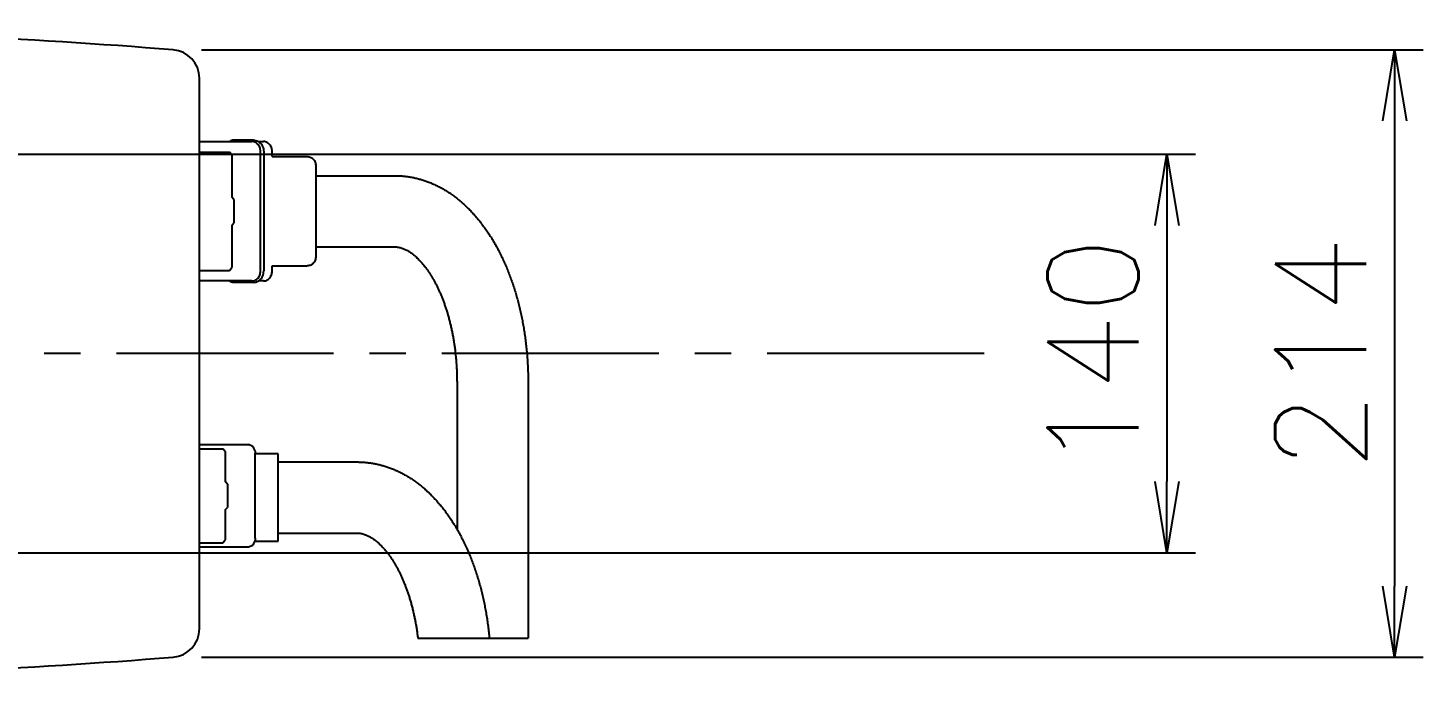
# Model space of a CAD drawing. Extents: x -7647 to -3756, y -5015 to -2358.
# Drawn here: x -4320.3 to -3830, y -2954.4 to -2725.6 of the extents above; entities that cross this region are included whole.
import ezdxf

# ---------------------------------------------------------------- set-up
doc = ezdxf.new("R2010")
doc.units = 0
doc.header["$LTSCALE"] = 4
doc.header["$MEASUREMENT"] = 0
doc.linetypes.add('CENTRE2', pattern=[28.575, 19.05, -3.175, 3.175, -3.175])
doc.layers.get('0').update_dxf_attribs({"linetype": 'CONTINUOUS'})
doc.layers.get('DEFPOINTS').update_dxf_attribs({"linetype": 'CONTINUOUS'})
for name, color, linetype in [('01', 7, 'CONTINUOUS'), ('01CENTER', 5, 'CENTRE2'), ('02', 5, 'CONTINUOUS')]:
    doc.layers.add(name, color=color, linetype=linetype)
doc.styles.add('BIGFONT', font='ROMANS.SHX', dxfattribs={"bigfont": 'bigfont'})
doc.dimstyles.new('L-IN', dxfattribs={"dimscale": 10, "dimtxt": 3.2, "dimasz": 2.5, "dimexe": 1, "dimexo": 1, "dimgap": 1, "dimtad": 1, "dimdec": 0, "dimtxsty": 'BIGFONT', "dimblk": 'YA-IN', "dimblk1": 'OPEN', "dimblk2": 'OPEN', "dimsah": 1, "dimcen": 0, "dimclrd": 256, "dimclre": 256, "dimclrt": 256, "dimazin": 3, "dimtp": 0.1, "dimtm": 0.2, "dimtfac": 0.625, "dimtdec": 0, "dimtmove": 0, "dimatfit": 3, "dimtolj": 1})

# ---------------------------------------------------------------- blocks, each defined once
blk = doc.blocks.new('_OPEN')
at = {"color": 0, "linetype": 'BYBLOCK'}
for p, q in [((-1, 0.167), (0, 0)), ((0, 0), (-1, -0.167)), ((0, 0), (-1, 0))]:
    blk.add_line(p, q, dxfattribs=at)
blk = doc.blocks.new('*D26')
at = {"linetype": 'BYBLOCK'}
for p, q in [((-4684.5, -2930), (-4070, -2930)), ((-4080, -2955), (-4080, -3045)), ((-4683, -3070), (-4070, -3070))]:
    blk.add_line(p, q, dxfattribs=at)
at = {"layer": 'DEFPOINTS', "color": 0, "linetype": 'BYBLOCK'}
for p in [(-4694.5, -2930), (-4693, -3070), (-4080, -3070)]:
    blk.add_point(p, dxfattribs=at)
at = {"linetype": 'BYBLOCK', "xscale": 25, "yscale": 25, "zscale": 25}
for p, rotation in [((-4080, -2930), 90), ((-4080, -3070), 270)]:
    blk.add_blockref('_OPEN', p, dxfattribs=dict(at, rotation=rotation))
at = {"linetype": 'BYBLOCK', "insert": (-4106, -3000), "char_height": 32, "attachment_point": 5, "rotation": 90, "style": 'BIGFONT'}
blk.add_mtext('\\A1;140', dxfattribs=at)
blk = doc.blocks.new('YA-IN')
at = {"color": 0, "linetype": 'BYBLOCK'}
for p, q in [((0, 0), (-1, 0.167)), ((-1, -0.167), (0, 0)), ((0, 0), (-1, 0))]:
    blk.add_line(p, q, dxfattribs=at)
blk = doc.blocks.new('*D23')
at = {"linetype": 'BYBLOCK'}
for p, q in [((-4419.22, -2893.26), (-3990, -2893.26)), ((-4000, -2918.26), (-4000, -3081.74)), ((-4419.22, -3106.74), (-3990, -3106.74))]:
    blk.add_line(p, q, dxfattribs=at)
at = {"layer": 'DEFPOINTS', "color": 0, "linetype": 'BYBLOCK'}
for p in [(-4429.22, -2893.26), (-4429.22, -3106.74), (-4000, -3106.74)]:
    blk.add_point(p, dxfattribs=at)
at = {"linetype": 'BYBLOCK', "xscale": 25, "yscale": 25, "zscale": 25}
for p, rotation in [((-4000, -2893.26), 90), ((-4000, -3106.74), 270)]:
    blk.add_blockref('_OPEN', p, dxfattribs=dict(at, rotation=rotation))
at = {"linetype": 'BYBLOCK', "insert": (-4026, -3000), "char_height": 32, "attachment_point": 5, "rotation": 90, "style": 'BIGFONT'}
blk.add_mtext('\\A1;214', dxfattribs=at)

msp = doc.modelspace()

# ---------------------------------------------------------------- linework, layer by layer
at = {"layer": '01', "linetype": 'CONTINUOUS'}
msp.add_line((-4260, -2936.77016), (-4260, -2743.22984), dxfattribs=at)
at = {"layer": '01'}
for p, q in [((-4241.00518, -2765), (-4248.31361, -2765)), ((-4260, -2765.5), (-4241.51579, -2765.5)), ((-4260, -2769.2), (-4249.44036, -2769.2)), ((-4248.62121, -2770.2), (-4249.44036, -2769.2)), ((-4239.2634, -2765.5), (-4237.43094, -2765.5)), ((-4238.50644, -2811), (-4238.50644, -2769)), ((-4237.39069, -2769), (-4237.39069, -2811)), ((-4234.42159, -2770.8), (-4234.42159, -2769)), ((-4248.62121, -2770.2), (-4248.62121, -2785)), ((-4234.42159, -2770.8), (-4222.10978, -2770.8)), ((-4219.11821, -2773.8), (-4219.11821, -2806.2)), ((-4219.11821, -2777.5), (-4191.38656, -2777.5)), ((-4247.88397, -2785.9), (-4248.62121, -2785)), ((-4247.88397, -2785.9), (-4247.88397, -2794.1)), ((-4248.62121, -2795), (-4247.88397, -2794.1)), ((-4248.62121, -2795), (-4248.62121, -2809.8)), ((-4219.11821, -2802.5), (-4191.38656, -2802.5)), ((-4260, -2810.8), (-4249.44036, -2810.8)), ((-4249.44036, -2810.8), (-4248.62121, -2809.8)), ((-4234.42159, -2809.2), (-4222.10978, -2809.2)), ((-4234.42159, -2811), (-4234.42159, -2809.2)), ((-4241.51579, -2814.5), (-4260, -2814.5)), ((-4241.00518, -2815), (-4248.31361, -2815)), ((-4237.43094, -2814.5), (-4239.2634, -2814.5)), ((-4169.47197, -2850), (-4169.47197, -2901.77034)), ((-4144.47197, -2850), (-4144.47197, -2940)), ((-4260, -2872), (-4242.76771, -2872)), ((-4241.25668, -2872.66158), (-4242.76771, -2872)), ((-4241.25668, -2872.66158), (-4240.94136, -2873.2578)), ((-4260, -2873.5), (-4251.72298, -2873.5)), ((-4250.90383, -2874.5), (-4251.72298, -2873.5)), ((-4250.90383, -2874.5), (-4250.90383, -2885)), ((-4240.1017, -2874.5), (-4240.43597, -2874.5)), ((-4240.34968, -2904.92182), (-4240.34968, -2875.07818)), ((-4232.26106, -2875.25), (-4240.34968, -2875.25)), ((-4232.26106, -2906), (-4232.26106, -2875.25)), ((-4232.26106, -2878.125), (-4204.52941, -2878.125)), ((-4250.16659, -2885.9), (-4250.90383, -2885)), ((-4250.16659, -2885.9), (-4250.16659, -2894.1)), ((-4250.90383, -2895), (-4250.16659, -2894.1)), ((-4250.90383, -2895), (-4250.90383, -2905.5)), ((-4260, -2906.5), (-4251.72298, -2906.5)), ((-4251.72298, -2906.5), (-4250.90383, -2905.5)), ((-4240.94136, -2906.7422), (-4241.25668, -2907.33842)), ((-4240.60316, -2906), (-4232.26106, -2906)), ((-4232.26106, -2903.125), (-4204.52941, -2903.125)), ((-4260, -2908), (-4242.76771, -2908)), ((-4242.76771, -2908), (-4241.25668, -2907.33842)), ((-4183.23457, -2940), (-4144.47197, -2940))]:
    msp.add_line(p, q, dxfattribs=at)
for points in [[(-4238.50644, -2769), (-4238.52536, -2768.60812), (-4238.58189, -2768.22118), (-4238.67531, -2767.84402), (-4238.80446, -2767.48141), (-4238.9677, -2767.13789), (-4239.16298, -2766.81779), (-4239.38786, -2766.52513), (-4239.63949, -2766.26359), (-4239.91472, -2766.03647), (-4240.21008, -2765.84661), (-4240.52186, -2765.69641), (-4240.84614, -2765.58775), (-4241.17885, -2765.52201), (-4241.51579, -2765.5)], [(-4234.42159, -2769), (-4234.44092, -2768.60571), (-4234.49704, -2768.22118), (-4234.59063, -2767.84409), (-4234.71961, -2767.48141), (-4234.883, -2767.138), (-4235.07813, -2766.81779), (-4235.30313, -2766.52527), (-4235.55464, -2766.26359), (-4235.82996, -2766.03664), (-4236.12523, -2765.84661), (-4236.43707, -2765.6966), (-4236.7613, -2765.58775), (-4237.09192, -2765.52249), (-4237.43094, -2765.5)], [(-4222.10978, -2770.8), (-4221.77277, -2770.81928), (-4221.4441, -2770.87522), (-4221.12179, -2770.96852), (-4220.81179, -2771.09709), (-4220.51827, -2771.25998), (-4220.24457, -2771.45451), (-4219.99455, -2771.67881), (-4219.77088, -2771.92953), (-4219.5769, -2772.204), (-4219.41447, -2772.49835), (-4219.28626, -2772.80923), (-4219.19322, -2773.13244), (-4219.13743, -2773.46204), (-4219.11821, -2773.8)], [(-4219.11821, -2806.2), (-4219.13743, -2806.53797), (-4219.19322, -2806.86756), (-4219.28626, -2807.19078), (-4219.41447, -2807.50165), (-4219.5769, -2807.796), (-4219.77088, -2808.07047), (-4219.99455, -2808.3212), (-4220.24457, -2808.5455), (-4220.51827, -2808.74002), (-4220.81179, -2808.90291), (-4221.12179, -2809.03148), (-4221.4441, -2809.12479), (-4221.77277, -2809.18073), (-4222.10978, -2809.2)], [(-4241.51579, -2814.5), (-4241.17885, -2814.47799), (-4240.84614, -2814.41225), (-4240.52186, -2814.30359), (-4240.21008, -2814.15339), (-4239.91472, -2813.96353), (-4239.63949, -2813.73641), (-4239.38786, -2813.47487), (-4239.16298, -2813.18221), (-4238.9677, -2812.86211), (-4238.80446, -2812.51859), (-4238.67531, -2812.15598), (-4238.58189, -2811.77882), (-4238.52536, -2811.39188), (-4238.50644, -2811)], [(-4237.43094, -2814.5), (-4237.09192, -2814.47751), (-4236.7613, -2814.41225), (-4236.43707, -2814.3034), (-4236.12523, -2814.15339), (-4235.82996, -2813.96336), (-4235.55464, -2813.73641), (-4235.30313, -2813.47473), (-4235.07813, -2813.18221), (-4234.883, -2812.862), (-4234.71961, -2812.51859), (-4234.59063, -2812.15591), (-4234.49704, -2811.77882), (-4234.44092, -2811.39429), (-4234.42159, -2811)]]:
    msp.add_lwpolyline(points, dxfattribs=at)
at = {"layer": '01', "linetype": 'CONTINUOUS'}
for centre, radius, start, end in [((-4480, -5418.38889), 2693.38889, 85.51148567, 88.82833148), ((-4270, -2743.22984), 10, 0, 85.5114857), ((-4270, -2936.77016), 10, 274.4885143, 0), ((-4480, -261.61111), 2693.38889, 271.17166852, 274.48851433)]:
    msp.add_arc(centre, radius, start, end, dxfattribs=at)
at = {"layer": '01'}
for points, knots in [([(-4249.31359, -2765.50001), (-4249.2659, -2765.44288), (-4249.15213, -2765.30662), (-4248.91945, -2765.14361), (-4248.62781, -2765.02284), (-4248.41867, -2765.00764), (-4248.31361, -2765)], [0, 0, 0, 0, 0.222613345, 0.530947612, 0.842183482, 1.156392155, 1.156392155, 1.156392155, 1.156392155]), ([(-4241.00518, -2765), (-4240.74012, -2765.01886), (-4240.20457, -2765.05698), (-4239.62562, -2765.28325), (-4239.32618, -2765.45674), (-4239.2603, -2765.49491)], [0, 0, 0, 0, 0.79391683, 1.6041161, 1.832650128, 1.832650128, 1.832650128, 1.832650128]), ([(-4239.2603, -2765.49491), (-4239.09396, -2765.608), (-4238.69016, -2765.88253), (-4238.16294, -2766.47229), (-4237.7253, -2767.23928), (-4237.44374, -2768.09785), (-4237.40842, -2768.6985), (-4237.39069, -2769)], [0, 0, 0, 0, 0.60217304, 1.461816679, 2.343011384, 3.239011798, 4.142068273, 4.142068273, 4.142068273, 4.142068273]), ([(-4191.38656, -2777.5), (-4190.94005, -2777.50536), (-4190.04638, -2777.51608), (-4188.70609, -2777.60288), (-4187.36621, -2777.74167), (-4186.02649, -2777.93796), (-4184.68796, -2778.19075), (-4183.35066, -2778.50104), (-4182.01548, -2778.86929), (-4180.68226, -2779.29646), (-4179.34996, -2779.78406), (-4178.02066, -2780.33273), (-4176.69701, -2780.94267), (-4175.38077, -2781.6141), (-4174.06993, -2782.34941), (-4172.7664, -2783.14935), (-4171.47435, -2784.01286), (-4170.19535, -2784.93995), (-4168.92922, -2785.93218), (-4167.67833, -2786.98934), (-4166.44799, -2788.10796), (-4165.23734, -2789.28946), (-4164.04872, -2790.53275), (-4162.88463, -2791.83612), (-4161.74874, -2793.19551), (-4160.64131, -2794.61073), (-4159.56413, -2796.0797), (-4158.52, -2797.59817), (-4157.50916, -2799.16508), (-4156.53276, -2800.77817), (-4155.59248, -2802.43381), (-4154.68846, -2804.13042), (-4153.82128, -2805.86593), (-4152.99141, -2807.63834), (-4152.19981, -2809.44397), (-4151.44621, -2811.28198), (-4150.7308, -2813.15064), (-4150.05412, -2815.04688), (-4149.41591, -2816.96973), (-4148.81624, -2818.91764), (-4148.25538, -2820.8881), (-4147.73317, -2822.87993), (-4147.24961, -2824.89171), (-4146.80478, -2826.92156), (-4146.39869, -2828.96769), (-4146.03128, -2831.02891), (-4145.70253, -2833.10387), (-4145.41255, -2835.19025), (-4145.16125, -2837.28701), (-4144.9486, -2839.39279), (-4144.77471, -2841.50568), (-4144.63929, -2843.62429), (-4144.54327, -2845.74725), (-4144.48312, -2847.87305), (-4144.47569, -2849.29098), (-4144.47197, -2850)], [0, 0, 0, 0, 1.339428861, 2.680814252, 4.027538562, 5.379694805, 6.741625639, 8.112977997, 9.496986426, 10.895570749, 12.311758146, 13.75197127, 15.208618786, 16.682876726, 18.183593165, 19.716443067, 21.2699156, 22.844581849, 24.454330055, 26.094589974, 27.756830171, 29.441791901, 31.168445479, 32.915974056, 34.683410884, 36.482016666, 38.306091038, 40.147324045, 42.009641324, 43.899294548, 45.803339609, 47.720952993, 49.665913038, 51.622992286, 53.591546262, 55.579936488, 57.581935998, 59.593774831, 61.619514669, 63.659419625, 65.707679193, 67.765223236, 69.836432258, 71.91448972, 73.99885975, 76.094150769, 78.195240782, 80.300990382, 82.413089959, 84.530152367, 86.650091119, 88.772855268, 90.898544073, 93.025228285, 95.152267349, 95.152267349, 95.152267349, 95.152267349]), ([(-4191.38656, -2802.5), (-4191.15201, -2802.50658), (-4190.69771, -2802.51934), (-4190.03807, -2802.61648), (-4189.41519, -2802.75666), (-4188.81806, -2802.9387), (-4188.2389, -2803.15706), (-4187.67171, -2803.40994), (-4187.11076, -2803.69699), (-4186.55154, -2804.01905), (-4185.99116, -2804.3773), (-4185.42856, -2804.7725), (-4184.86362, -2805.20507), (-4184.29617, -2805.67578), (-4183.72613, -2806.1855), (-4183.15418, -2806.73467), (-4182.58086, -2807.32385), (-4182.00679, -2807.95361), (-4181.4324, -2808.62488), (-4180.85937, -2809.33713), (-4180.28864, -2810.09051), (-4179.72108, -2810.88533), (-4179.1576, -2811.7219), (-4178.59987, -2812.59929), (-4178.04898, -2813.5172), (-4177.50559, -2814.47615), (-4176.97136, -2815.47486), (-4176.44757, -2816.51245), (-4175.93534, -2817.58812), (-4175.43528, -2818.70229), (-4174.94908, -2819.85283), (-4174.4778, -2821.03863), (-4174.02231, -2822.25904), (-4173.58359, -2823.51309), (-4173.16284, -2824.79883), (-4172.76101, -2826.11481), (-4172.37868, -2827.46063), (-4172.01699, -2828.83392), (-4171.67674, -2830.23302), (-4171.35864, -2831.6564), (-4171.06325, -2833.10305), (-4170.79138, -2834.57061), (-4170.54362, -2836.05722), (-4170.3204, -2837.56166), (-4170.12229, -2839.08174), (-4169.94973, -2840.61547), (-4169.80307, -2842.16088), (-4169.68264, -2843.71659), (-4169.58857, -2845.28034), (-4169.52171, -2846.85006), (-4169.47976, -2848.42392), (-4169.47457, -2849.47444), (-4169.47197, -2850)], [0, 0, 0, 0, 0.703368192, 1.362384917, 1.996255109, 2.617429366, 3.233510094, 3.852037902, 4.479454986, 5.12305218, 5.787301994, 6.474104838, 7.185044212, 7.921320746, 8.685380976, 9.478620192, 10.299615083, 11.151187017, 12.034614215, 12.949623395, 13.893207245, 14.869686865, 15.879234473, 16.918762554, 17.988303599, 19.090485587, 20.225053613, 21.385811412, 22.577066267, 23.798983306, 25.049240376, 26.323904122, 27.626753657, 28.956878195, 30.309357362, 31.684974289, 33.084518893, 34.506307858, 35.945064787, 37.403915185, 38.881519002, 40.374315874, 41.881260973, 43.402618269, 44.936823316, 46.479807154, 48.032607847, 49.593656332, 51.160671273, 52.732073358, 54.306917091, 55.883584847, 55.883584847, 55.883584847, 55.883584847]), ([(-4239.2603, -2814.50509), (-4239.09396, -2814.392), (-4238.69016, -2814.11747), (-4238.16294, -2813.52771), (-4237.7253, -2812.76072), (-4237.44374, -2811.90215), (-4237.40842, -2811.3015), (-4237.39069, -2811)], [0, 0, 0, 0, 0.60217304, 1.461816679, 2.343011384, 3.239011798, 4.142068273, 4.142068273, 4.142068273, 4.142068273]), ([(-4248.31361, -2815), (-4248.41648, -2814.99267), (-4248.62363, -2814.9779), (-4248.9158, -2814.85867), (-4249.15083, -2814.6949), (-4249.26586, -2814.55715), (-4249.31359, -2814.49999)], [0, 0, 0, 0, 0.307677105, 0.619581356, 0.933634995, 1.156392675, 1.156392675, 1.156392675, 1.156392675]), ([(-4241.00518, -2815), (-4240.74012, -2814.98114), (-4240.20457, -2814.94302), (-4239.62562, -2814.71675), (-4239.32618, -2814.54326), (-4239.2603, -2814.50509)], [0, 0, 0, 0, 0.79391683, 1.6041161, 1.832650128, 1.832650128, 1.832650128, 1.832650128]), ([(-4240.94136, -2873.2578), (-4240.79791, -2873.55092), (-4240.54775, -2874.06212), (-4240.36841, -2874.69564), (-4240.35264, -2875.01911), (-4240.34871, -2875.09984)], [0, 0, 0, 0, 0.979015541, 1.707390685, 1.949623688, 1.949623688, 1.949623688, 1.949623688]), ([(-4204.52941, -2878.125), (-4204.0829, -2878.13036), (-4203.18923, -2878.14108), (-4201.84894, -2878.22788), (-4200.50906, -2878.36667), (-4199.16934, -2878.56296), (-4197.83081, -2878.81575), (-4196.49351, -2879.12604), (-4195.15833, -2879.49429), (-4193.82511, -2879.92146), (-4192.49281, -2880.40906), (-4191.16352, -2880.95773), (-4189.83986, -2881.56767), (-4188.52362, -2882.2391), (-4187.21278, -2882.97441), (-4185.90926, -2883.77435), (-4184.6172, -2884.63786), (-4183.3382, -2885.56495), (-4182.07207, -2886.55718), (-4180.82118, -2887.61434), (-4179.59084, -2888.73296), (-4178.38019, -2889.91446), (-4177.19157, -2891.15775), (-4176.02749, -2892.46112), (-4174.89159, -2893.82051), (-4173.78416, -2895.23573), (-4172.70698, -2896.7047), (-4171.66285, -2898.22317), (-4170.65201, -2899.79008), (-4169.67561, -2901.40317), (-4168.73533, -2903.05881), (-4167.83131, -2904.75542), (-4166.96413, -2906.49093), (-4166.13426, -2908.26334), (-4165.34266, -2910.06897), (-4164.58906, -2911.90698), (-4163.87365, -2913.77564), (-4163.19697, -2915.67188), (-4162.55876, -2917.59473), (-4161.95909, -2919.54264), (-4161.39824, -2921.5131), (-4160.87602, -2923.50493), (-4160.39246, -2925.51671), (-4159.94763, -2927.54656), (-4159.54154, -2929.59269), (-4159.17413, -2931.65391), (-4158.84538, -2933.72887), (-4158.5554, -2935.81525), (-4158.30479, -2937.90621), (-4158.16363, -2939.30307), (-4158.09965, -2940)], [0, 0, 0, 0, 1.339428861, 2.680814252, 4.027538562, 5.379694805, 6.741625639, 8.112977997, 9.496986426, 10.895570749, 12.311758146, 13.75197127, 15.208618786, 16.682876726, 18.183593165, 19.716443067, 21.2699156, 22.844581849, 24.454330055, 26.094589974, 27.756830171, 29.441791901, 31.168445479, 32.915974056, 34.683410884, 36.482016666, 38.306091038, 40.147324045, 42.009641324, 43.899294548, 45.803339609, 47.720952993, 49.665913038, 51.622992286, 53.591546262, 55.579936488, 57.581935998, 59.593774831, 61.619514669, 63.659419625, 65.707679193, 67.765223236, 69.836432258, 71.91448972, 73.99885975, 76.094150769, 78.195240782, 80.300990382, 82.413089959, 84.512650442, 84.512650442, 84.512650442, 84.512650442]), ([(-4240.34871, -2904.90016), (-4240.35264, -2904.98086), (-4240.3684, -2905.30432), (-4240.54773, -2905.93784), (-4240.79791, -2906.44906), (-4240.94136, -2906.7422)], [0, 0, 0, 0, 0.242162279, 0.970572557, 1.949631438, 1.949631438, 1.949631438, 1.949631438]), ([(-4204.52941, -2903.125), (-4204.29486, -2903.13158), (-4203.84056, -2903.14434), (-4203.18092, -2903.24148), (-4202.55805, -2903.38166), (-4201.96091, -2903.5637), (-4201.38175, -2903.78206), (-4200.81456, -2904.03494), (-4200.25361, -2904.32199), (-4199.69439, -2904.64405), (-4199.13401, -2905.0023), (-4198.57141, -2905.3975), (-4198.00647, -2905.83007), (-4197.43902, -2906.30078), (-4196.86899, -2906.8105), (-4196.29703, -2907.35967), (-4195.72371, -2907.94885), (-4195.14965, -2908.57861), (-4194.57525, -2909.24988), (-4194.00222, -2909.96213), (-4193.43149, -2910.71551), (-4192.86393, -2911.51033), (-4192.30045, -2912.3469), (-4191.74272, -2913.22429), (-4191.19183, -2914.1422), (-4190.64844, -2915.10115), (-4190.11421, -2916.09986), (-4189.59042, -2917.13745), (-4189.07819, -2918.21312), (-4188.57813, -2919.32729), (-4188.09193, -2920.47783), (-4187.62065, -2921.66363), (-4187.16516, -2922.88404), (-4186.72644, -2924.13809), (-4186.30569, -2925.42383), (-4185.90386, -2926.73981), (-4185.52153, -2928.08563), (-4185.15984, -2929.45892), (-4184.81959, -2930.85802), (-4184.50149, -2932.2814), (-4184.20611, -2933.72805), (-4183.93424, -2935.19561), (-4183.68647, -2936.68222), (-4183.46325, -2938.18666), (-4183.31879, -2939.29511), (-4183.2462, -2939.90144), (-4183.23457, -2940)], [0, 0, 0, 0, 0.703368192, 1.362384917, 1.996255109, 2.617429366, 3.233510094, 3.852037902, 4.479454986, 5.12305218, 5.787301994, 6.474104838, 7.185044212, 7.921320746, 8.685380976, 9.478620192, 10.299615083, 11.151187017, 12.034614215, 12.949623395, 13.893207245, 14.869686865, 15.879234473, 16.918762554, 17.988303599, 19.090485587, 20.225053613, 21.385811412, 22.577066267, 23.798983306, 25.049240376, 26.323904122, 27.626753657, 28.956878195, 30.309357362, 31.684974289, 33.084518893, 34.506307858, 35.945064787, 37.403915185, 38.881519002, 40.374315874, 41.881260973, 43.402618269, 44.936823316, 45.234557463, 45.234557463, 45.234557463, 45.234557463])]:
    msp.add_open_spline(points, degree=3, knots=knots, dxfattribs=at)
at = {"layer": '01CENTER'}
msp.add_line((-3984.28974, -2840), (-5423.00498, -2840), dxfattribs=at)

# ---------------------------------------------------------------- dimensions: what is measured, and where the dimension line sits
at = {"layer": '02'}
for base, p1, p2, picture, middle in [((-3840, -2946.73949), (-4269.21741, -2733.26051), (-4269.21741, -2946.73949), '*D23', (-3866, -2840)), ((-3920, -2910), (-4534.5, -2770), (-4533, -2910), '*D26', (-3946, -2840))]:
    dim = msp.add_linear_dim(base=base, p1=p1, p2=p2, angle=90, dimstyle='L-IN', dxfattribs=at)
    dim.commit()
    dim.dimension.update_dxf_attribs({"geometry": picture, "text_midpoint": middle, "insert": (160, 160)})

doc.saveas('drawing.dxf')
